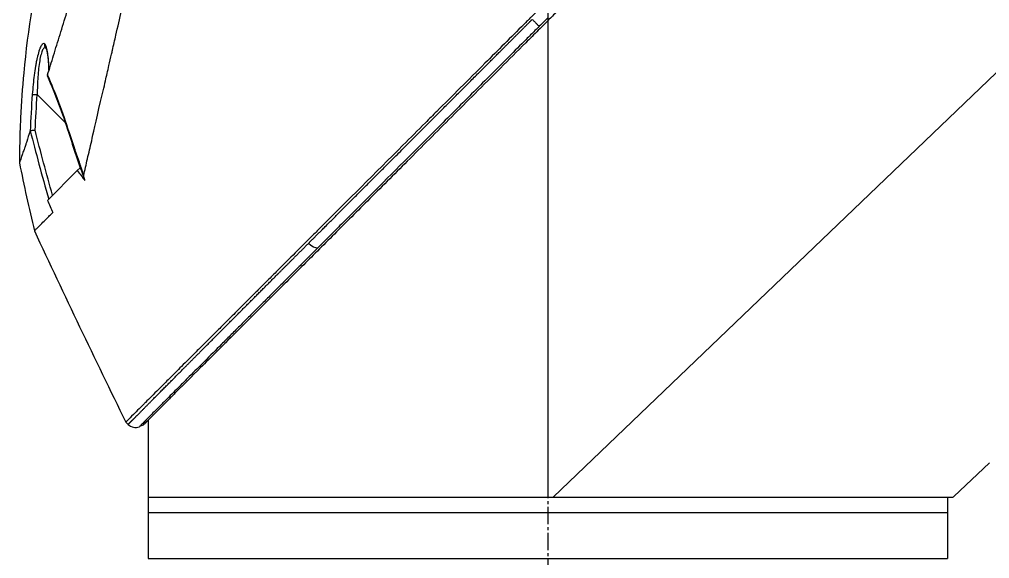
# Model space of a CAD drawing. Header units: millimetres. Extents: x 0 to 4378, y 0 to 2376.
# Drawn here: x 295.2 to 389.8, y 1644.7 to 1697.3 of the extents above; entities that cross this region are included whole.
import ezdxf

# ---------------------------------------------------------------- set-up
doc = ezdxf.new("R2010")
doc.units = ezdxf.units.MM
doc.header["$LTSCALE"] = 0.2
doc.linetypes.add('CENTER2', pattern=[1.125, 0.75, -0.125, 0.125, -0.125])
doc.layers.add('02_Center Line', color=1, linetype='CENTER2')

# ---------------------------------------------------------------- blocks, each defined once
blk = doc.blocks.new('A$C2641d59f')
for p, q in [((111, 1094.921), (111, 1048.4)), ((160.001, 1094.9), (111.521, 1048.4)), ((62.033, 1092.25), (62.033, 1092.25)), ((62.035, 1092.246), (62.035, 1092.246)), ((63.923, 1084.971), (61.187, 1087.708)), ((64.037, 1084.857), (64.037, 1084.858)), ((62.187, 1077.381), (65.096, 1080.29)), ((65.362, 1080.555), (65.096, 1080.29)), ((65.384, 1080.578), (65.362, 1080.555)), ((65.408, 1080.509), (65.362, 1080.555)), ((62.69, 1076.19), (62.691, 1076.187)), ((62.69, 1076.188), (62.69, 1076.188)), ((62.691, 1076.187), (62.691, 1076.188)), ((70.057, 1055.498), (69.826, 1055.729)), ((71.517, 1055.438), (71.154, 1055.285)), ((72, 1055.921), (72, 1042.4)), ((154.1, 1051.767), (150.6, 1048.468)), ((154.1, 1051.767), (154.1, 1051.764)), ((72, 1048.4), (150.527, 1048.4)), ((150, 1048.4), (150, 1042.4)), ((72, 1046.9), (150, 1046.9)), ((72, 1042.4), (150, 1042.4))]:
    blk.add_line(p, q)
blk.add_arc((70.764, 1056.205), 1, 224.99969, 292.95218)
at = {"extrusion": (0, 0, -1)}
for centre, major_axis, ratio, start_param, end_param in [((62.41, 1092.578), (-0.365, -0.341), 0.967774, 0.031819, 0.893203), ((61.196, 1087.698), (-0.499, 0.036), 0.01714, 0.149461, 1.551007), ((270.826, 1093.362), (-194.421, 114.353), 0.811755, 5.576632, 5.609274), ((-144.664, 961.129), (235.102, -235.108), 0.712878, 4.90627, 4.909966), ((87.95, 1073.491), (0.708, -0.706), 0.435637, 0.291628, 1.571358), ((150.606, 1048.462), (-0.685, -0.645), 0.008693, 1.464682, 1.570872), ((150.606, 1048.462), (0.685, 0.645), 0.008695, 4.606273, 4.712465)]:
    blk.add_ellipse(centre, major_axis=major_axis, ratio=ratio, start_param=start_param, end_param=end_param, dxfattribs=at)
for points, knots in [([(152.272, 1138.173), (152.272, 1138.173), (152.208, 1138.108), (151.955, 1137.855), (151.765, 1137.666), (151.02, 1136.92), (150.291, 1136.192), (149.108, 1135.008), (148.83, 1134.73), (148.205, 1134.106), (147.854, 1133.754), (146.505, 1132.406), (145.409, 1131.309), (143.912, 1129.812), (143.592, 1129.493), (142.518, 1128.419), (141.742, 1127.642), (140.081, 1125.982), (139.193, 1125.094), (137.812, 1123.713), (137.334, 1123.235), (136.351, 1122.252), (135.844, 1121.745), (134.802, 1120.703), (134.266, 1120.166), (132.573, 1118.474), (131.398, 1117.299), (129.588, 1115.489), (128.963, 1114.864), (127.677, 1113.578), (127.017, 1112.918), (125.663, 1111.564), (124.968, 1110.869), (123.915, 1109.816), (123.558, 1109.459), (122.455, 1108.356), (121.706, 1107.607), (119.325, 1105.227), (117.684, 1103.584), (115.635, 1101.537), (115.233, 1101.135), (114.294, 1100.196), (113.757, 1099.658), (112.865, 1098.766), (112.538, 1098.44), (112.104, 1098.006), (112.041, 1097.943), (111.903, 1097.804), (111.831, 1097.732), (111.506, 1097.407), (111.311, 1097.212), (110.958, 1096.859), (110.862, 1096.763), (110.576, 1096.477), (110.43, 1096.331), (110.12, 1096.022), (109.968, 1095.87), (109.715, 1095.617), (109.615, 1095.516), (109.425, 1095.326), (109.343, 1095.245), (109.146, 1095.048), (109.04, 1094.941), (108.842, 1094.743), (108.752, 1094.653), (107.395, 1093.298), (106.131, 1092.033), (104.064, 1089.965), (103.259, 1089.16), (101.689, 1087.591), (100.923, 1086.825), (99.793, 1085.694), (99.425, 1085.327), (98.325, 1084.226), (97.593, 1083.495), (94.132, 1080.034), (91.461, 1077.363), (88.764, 1074.666), (88.627, 1074.529), (88.354, 1074.256), (88.218, 1074.12), (87.948, 1073.85), (87.813, 1073.715), (87.572, 1073.474), (87.465, 1073.367), (86.813, 1072.716), (86.272, 1072.174), (85.588, 1071.49), (85.437, 1071.339), (85.157, 1071.059), (85.027, 1070.929), (84.767, 1070.669), (84.637, 1070.539), (84.342, 1070.244), (84.177, 1070.08), (83.857, 1069.76), (83.702, 1069.605), (83.374, 1069.276), (83.202, 1069.104), (82.951, 1068.853), (82.873, 1068.775), (82.683, 1068.585), (82.571, 1068.473), (82.33, 1068.232), (82.2, 1068.102), (81.885, 1067.787), (81.7, 1067.602), (81.32, 1067.222), (81.126, 1067.028), (80.542, 1066.444), (80.157, 1066.059), (79.688, 1065.591), (79.6, 1065.502), (79.371, 1065.274), (79.233, 1065.135), (78.947, 1064.849), (78.801, 1064.703), (78.5, 1064.403), (78.346, 1064.248), (78.041, 1063.943), (77.89, 1063.793), (77.598, 1063.5), (77.456, 1063.358), (77.039, 1062.942), (76.769, 1062.672), (76.255, 1062.158), (76.011, 1061.913), (75.547, 1061.449), (75.327, 1061.229), (74.711, 1060.613), (74.326, 1060.229), (73.64, 1059.543), (73.334, 1059.236), (72.79, 1058.692), (72.549, 1058.451), (72.122, 1058.025), (71.934, 1057.836), (71.678, 1057.581), (71.603, 1057.505), (71.391, 1057.294), (71.261, 1057.164), (70.925, 1056.827), (70.735, 1056.638), (70.325, 1056.228), (70.138, 1056.041), (69.95, 1055.853), (69.903, 1055.806), (69.857, 1055.759), (69.845, 1055.748), (69.83, 1055.732), (69.826, 1055.729), (69.826, 1055.729)], [-21.000836, -21.000836, -21.000836, -21.000836, -20.328863, -20.328863, -19.655828, -19.655828, -18.308332, -18.308332, -17.924512, -17.924512, -17.485993, -17.485993, -16.316696, -16.316696, -16.006668, -16.006668, -15.296307, -15.296307, -14.534305, -14.534305, -14.139555, -14.139555, -13.730091, -13.730091, -13.30546, -13.30546, -12.401825, -12.401825, -11.929878, -11.929878, -11.437802, -11.437802, -10.9252, -10.9252, -10.663362, -10.663362, -10.117833, -10.117833, -8.934625, -8.934625, -8.645977, -8.645977, -8.260408, -8.260408, -8.006475, -8.006475, -7.961161, -7.961161, -7.91407, -7.91407, -7.778509, -7.778509, -7.724161, -7.724161, -7.666804, -7.666804, -7.602838, -7.602838, -7.565627, -7.565627, -7.532521, -7.532521, -7.488032, -7.488032, -7.450837, -7.450837, -6.924212, -6.924212, -6.587553, -6.587553, -6.265466, -6.265466, -6.109966, -6.109966, -5.79866, -5.79866, -4.627003, -4.627003, -4.564096, -4.564096, -4.501625, -4.501625, -4.439084, -4.439084, -4.389917, -4.389917, -4.135415, -4.135415, -4.06302, -4.06302, -4.00074, -4.00074, -3.938004, -3.938004, -3.858125, -3.858125, -3.782258, -3.782258, -3.697501, -3.697501, -3.658476, -3.658476, -3.601749, -3.601749, -3.53559, -3.53559, -3.439968, -3.439968, -3.337887, -3.337887, -3.131131, -3.131131, -3.082568, -3.082568, -3.005474, -3.005474, -2.922888, -2.922888, -2.834293, -2.834293, -2.74619, -2.74619, -2.661641, -2.661641, -2.496608, -2.496608, -2.34096, -2.34096, -2.194458, -2.194458, -1.921626, -1.921626, -1.681164, -1.681164, -1.470918, -1.470918, -1.287493, -1.287493, -1.207074, -1.207074, -1.056347, -1.056347, -0.792008, -0.792008, -0.395398, -0.395398, -0.197631, -0.197631, -0.099394, -0.099394, 0, 0, 0, 0]), ([(65.721, 1079.812), (65.842, 1080.346), (65.957, 1080.863), (66.215, 1081.997), (66.356, 1082.596), (66.631, 1083.779), (66.915, 1085.091), (67.539, 1087.752), (67.699, 1088.412), (67.899, 1089.301), (67.952, 1089.541), (68.061, 1090.026), (68.121, 1090.291), (68.264, 1090.918), (68.353, 1091.298), (68.468, 1091.8), (68.497, 1091.929), (68.635, 1092.531), (68.747, 1093.024), (69.042, 1094.313), (69.228, 1095.119), (70.232, 1099.5), (71.263, 1103.946), (72.458, 1109.237), (72.516, 1109.494), (72.637, 1110.024), (72.698, 1110.288), (72.816, 1110.801), (72.875, 1111.054), (73.166, 1112.311), (73.394, 1113.302), (73.731, 1114.774), (73.843, 1115.263), (74.406, 1117.715), (74.842, 1119.614), (75.356, 1121.862), (75.456, 1122.299), (76.358, 1126.245), (77.05, 1129.258), (77.93, 1133.101), (78.21, 1134.314), (78.526, 1135.705), (78.612, 1136.093), (78.755, 1136.717), (78.813, 1136.955), (78.847, 1137.1)], [0, 0, 0, 0, 0.224226, 0.224226, 0.438481, 0.438481, 0.643813, 0.643813, 0.718212, 0.718212, 0.74576, 0.74576, 0.776284, 0.776284, 0.820204, 0.820204, 0.834927, 0.834927, 0.896521, 0.896521, 0.995652, 0.995652, 1.428405, 1.428405, 1.450296, 1.450296, 1.471663, 1.471663, 1.492327, 1.492327, 1.574835, 1.574835, 1.616316, 1.616316, 1.784634, 1.784634, 1.826029, 1.826029, 2.164003, 2.164003, 2.373598, 2.373598, 2.479923, 2.479923, 2.586935, 2.586935, 2.586935, 2.586935]), ([(152.463, 1136.383), (152.463, 1136.383), (152.463, 1136.383), (151.702, 1135.622), (151.259, 1135.179), (150.525, 1134.445), (150.352, 1134.272), (148.708, 1132.628), (146.653, 1130.573), (143.572, 1127.492), (142.861, 1126.781), (140.383, 1124.303), (138.504, 1122.424), (135.501, 1119.421), (134.423, 1118.343), (132.16, 1116.08), (130.969, 1114.889), (128.452, 1112.372), (127.121, 1111.041), (124.316, 1108.236), (122.838, 1106.758), (120.577, 1104.497), (119.801, 1103.722), (117.721, 1101.641), (116.411, 1100.332), (114.783, 1098.703), (114.457, 1098.378), (113.924, 1097.844), (113.726, 1097.647), (113.315, 1097.236), (113.157, 1097.078), (112.816, 1096.736), (112.636, 1096.556), (112.299, 1096.22), (112.143, 1096.064), (111.705, 1095.626), (111.424, 1095.345), (111.065, 1094.985), (110.986, 1094.907), (110.816, 1094.736), (110.726, 1094.647), (110.416, 1094.337), (110.262, 1094.183), (109.663, 1093.584), (109.255, 1093.176), (107.199, 1091.12), (105.542, 1089.463), (103.138, 1087.059), (102.378, 1086.299), (100.164, 1084.084), (98.716, 1082.637), (95.975, 1079.896), (94.676, 1078.597), (92.808, 1076.729), (92.225, 1076.146), (90.515, 1074.436), (89.4, 1073.321), (87.297, 1071.218), (86.305, 1070.227), (84.445, 1068.366), (83.571, 1067.492), (82.332, 1066.254), (81.946, 1065.867), (81.209, 1065.131), (80.859, 1064.78), (79.866, 1063.788), (79.244, 1063.165), (78.119, 1062.041), (77.613, 1061.534), (76.282, 1060.203), (75.505, 1059.426), (74.558, 1058.479), (74.312, 1058.233), (73.672, 1057.593), (73.309, 1057.23), (72.512, 1056.433), (72.144, 1056.065), (71.832, 1055.753), (71.777, 1055.698), (71.659, 1055.581), (71.606, 1055.527), (71.535, 1055.456), (71.517, 1055.438), (71.517, 1055.438)], [-15.738203, -15.738203, -15.738203, -15.738203, -14.793481, -14.793481, -14.173934, -14.173934, -13.996984, -13.996984, -12.579476, -12.579476, -12.176243, -12.176243, -11.215253, -11.215253, -10.695697, -10.695697, -10.142358, -10.142358, -9.539575, -9.539575, -8.883963, -8.883963, -8.543526, -8.543526, -7.972636, -7.972636, -7.829924, -7.829924, -7.73886, -7.73886, -7.680875, -7.680875, -7.616244, -7.616244, -7.560081, -7.560081, -7.459116, -7.459116, -7.430908, -7.430908, -7.397967, -7.397967, -7.318024, -7.318024, -7.146824, -7.146824, -6.455961, -6.455961, -6.135134, -6.135134, -5.518203, -5.518203, -4.951279, -4.951279, -4.691225, -4.691225, -4.182012, -4.182012, -3.710062, -3.710062, -3.272291, -3.272291, -3.069642, -3.069642, -2.879581, -2.879581, -2.522736, -2.522736, -2.208798, -2.208798, -1.659444, -1.659444, -1.453529, -1.453529, -1.091939, -1.091939, -0.546675, -0.546675, -0.410051, -0.410051, -0.205023, -0.205023, 0, 0, 0, 0]), ([(62.193, 1089.645), (62.38, 1090.251), (62.577, 1090.888), (62.983, 1092.202), (63.194, 1092.883), (63.844, 1094.987), (64.303, 1096.471), (65.094, 1099.035), (65.419, 1100.085), (65.837, 1101.44), (65.926, 1101.729), (66.058, 1102.157), (66.103, 1102.304), (66.367, 1103.158), (66.587, 1103.869), (66.923, 1104.957), (67.044, 1105.345), (67.296, 1106.156), (67.426, 1106.572), (67.691, 1107.417), (67.828, 1107.849), (68.105, 1108.718), (68.244, 1109.153), (68.521, 1110.016), (68.659, 1110.446), (69.358, 1112.62), (69.906, 1114.328), (70.561, 1116.38), (70.686, 1116.772), (71.067, 1117.968), (71.319, 1118.761), (71.813, 1120.313), (72.054, 1121.073), (72.403, 1122.175), (72.516, 1122.532), (72.738, 1123.235), (72.846, 1123.579), (73.058, 1124.251), (73.163, 1124.584), (73.368, 1125.236), (73.471, 1125.562), (73.613, 1126.016), (73.659, 1126.16), (74.405, 1128.539), (74.976, 1130.383), (75.439, 1131.921), (75.488, 1132.084), (75.615, 1132.512), (75.688, 1132.76), (75.851, 1133.319), (75.931, 1133.6), (76.024, 1133.936), (76.05, 1134.034), (76.094, 1134.2), (76.112, 1134.269), (76.126, 1134.323)], [0.00002, 0.00002, 0.00002, 0.00002, 0.259158, 0.259158, 0.518708, 0.518708, 1.038075, 1.038075, 1.384705, 1.384705, 1.477831, 1.477831, 1.526561, 1.526561, 1.759973, 1.759973, 1.890971, 1.890971, 2.029156, 2.029156, 2.171186, 2.171186, 2.316283, 2.316283, 2.460898, 2.460898, 3.049329, 3.049329, 3.189055, 3.189055, 3.478614, 3.478614, 3.769885, 3.769885, 3.913253, 3.913253, 4.056001, 4.056001, 4.19686, 4.19686, 4.341119, 4.341119, 4.411312, 4.411312, 5.498875, 5.498875, 5.634552, 5.634552, 5.872375, 5.872375, 6.229939, 6.229939, 6.408513, 6.408513, 6.587137, 6.587137, 6.587137, 6.587137]), ([(65.947, 1114.784), (62.661, 1106.875), (60.653, 1098.35), (59.728, 1088.367), (59.627, 1086.908), (59.513, 1084.512), (59.482, 1083.575), (59.454, 1082.111), (59.447, 1081.56), (59.445, 1081.057)], [0, 0, 0, 0, 2.569332, 2.569332, 3.007712, 3.007712, 3.288956, 3.288956, 3.446993, 3.446993, 3.446993, 3.446993]), ([(110.168, 1094.378), (109.886, 1094.096), (109.604, 1093.814), (109.322, 1093.531), (109.035, 1093.244), (108.749, 1092.958), (108.462, 1092.671), (107.33, 1091.538), (106.199, 1090.407), (105.072, 1089.278), (103.922, 1088.128), (102.777, 1086.982), (101.637, 1085.841), (100.498, 1084.701), (99.365, 1083.567), (98.241, 1082.442), (96.011, 1080.21), (93.816, 1078.013), (91.685, 1075.877), (91.317, 1075.508), (90.951, 1075.141), (90.587, 1074.777), (90.424, 1074.613), (90.261, 1074.45), (90.099, 1074.288), (89.575, 1073.763), (89.055, 1073.242), (88.54, 1072.726)], [0, 0, 0, 0, 0.037905, 0.037905, 0.037905, 0.076407, 0.076407, 0.076407, 0.228573, 0.228573, 0.228573, 0.383709, 0.383709, 0.383709, 0.538779, 0.538779, 0.538779, 0.846375, 0.846375, 0.846375, 0.899464, 0.899464, 0.899464, 0.923234, 0.923234, 0.923234, 1, 1, 1, 1]), ([(109.477, 1095.055), (109.513, 1095.019), (109.55, 1094.982), (109.587, 1094.945), (109.625, 1094.908), (109.662, 1094.871), (109.699, 1094.834), (109.737, 1094.797), (109.773, 1094.761), (109.809, 1094.726), (109.845, 1094.691), (109.879, 1094.657), (109.911, 1094.625), (109.943, 1094.594), (109.973, 1094.565), (110, 1094.538), (110.027, 1094.512), (110.052, 1094.488), (110.074, 1094.467), (110.095, 1094.447), (110.114, 1094.429), (110.13, 1094.414), (110.146, 1094.399), (110.158, 1094.387), (110.168, 1094.378)], [0, 0, 0, 0, 0.125, 0.125, 0.125, 0.25, 0.25, 0.25, 0.375, 0.375, 0.375, 0.5, 0.5, 0.5, 0.625, 0.625, 0.625, 0.75, 0.75, 0.75, 0.875, 0.875, 0.875, 1, 1, 1, 1]), ([(61.924, 1092.639), (61.866, 1092.701), (61.803, 1092.709), (61.746, 1092.679), (61.711, 1092.661), (61.677, 1092.629), (61.649, 1092.595), (61.639, 1092.583), (61.63, 1092.572), (61.622, 1092.56), (61.599, 1092.528), (61.575, 1092.489), (61.55, 1092.445), (61.517, 1092.382), (61.483, 1092.308), (61.452, 1092.232), (61.436, 1092.194), (61.421, 1092.154), (61.408, 1092.117), (61.39, 1092.067), (61.372, 1092.015), (61.354, 1091.961), (61.29, 1091.76), (61.229, 1091.529), (61.174, 1091.283), (61.146, 1091.156), (61.119, 1091.027), (61.094, 1090.898), (61.068, 1090.763), (61.043, 1090.622), (61.018, 1090.476), (60.972, 1090.198), (60.928, 1089.898), (60.888, 1089.592), (60.812, 1089), (60.749, 1088.377), (60.703, 1087.735)], [0, 0, 0, 0, 0.068487, 0.068487, 0.068487, 0.110613, 0.110613, 0.110613, 0.125, 0.125, 0.125, 0.165111, 0.165111, 0.165111, 0.221432, 0.221432, 0.221432, 0.25, 0.25, 0.25, 0.287562, 0.287562, 0.287562, 0.427692, 0.427692, 0.427692, 0.5, 0.5, 0.5, 0.5757, 0.5757, 0.5757, 0.720411, 0.720411, 0.720411, 1, 1, 1, 1]), ([(62.33, 1090.09), (62.324, 1090.325), (62.314, 1090.545), (62.301, 1090.75), (62.294, 1090.872), (62.285, 1090.989), (62.276, 1091.101), (62.271, 1091.157), (62.266, 1091.211), (62.261, 1091.264), (62.255, 1091.317), (62.253, 1091.344), (62.244, 1091.419), (62.237, 1091.488), (62.228, 1091.555), (62.22, 1091.618), (62.21, 1091.692), (62.199, 1091.763), (62.188, 1091.829), (62.168, 1091.952), (62.152, 1092.038), (62.123, 1092.16), (62.064, 1092.404), (61.997, 1092.561), (61.924, 1092.639)], [0.041266, 0.041266, 0.041266, 0.041266, 0.25, 0.25, 0.25, 0.375, 0.375, 0.375, 0.4375, 0.4375, 0.4375, 0.5, 0.5, 0.5, 0.5575644, 0.5575644, 0.5575644, 0.625, 0.625, 0.625, 0.75, 0.75, 0.75, 1, 1, 1, 1]), ([(62.036, 1092.245), (61.985, 1092.295), (61.932, 1092.307), (61.85, 1092.269), (61.821, 1092.244), (61.764, 1092.174), (61.736, 1092.129), (61.682, 1092.019), (61.655, 1091.954), (61.602, 1091.806), (61.577, 1091.722), (61.505, 1091.452), (61.462, 1091.242), (61.385, 1090.775), (61.352, 1090.525), (61.295, 1089.998), (61.271, 1089.72), (61.213, 1088.876), (61.191, 1088.298), (61.187, 1087.708)], [0.0086803, 0.0086803, 0.0086803, 0.0086803, 0.125, 0.125, 0.1875, 0.1875, 0.25, 0.25, 0.3125, 0.3125, 0.375, 0.375, 0.5, 0.5, 0.625, 0.625, 0.75, 0.75, 1, 1, 1, 1]), ([(62.032, 1092.252), (62.032, 1092.252), (62.037, 1092.244), (62.056, 1092.202), (62.074, 1092.157), (62.117, 1092.012), (62.143, 1091.898), (62.204, 1091.56), (62.236, 1091.31), (62.286, 1090.732), (62.305, 1090.396), (62.315, 1090.041)], [0.0239142, 0.0239142, 0.0239142, 0.0239142, 0.0520946, 0.0520946, 0.0991153, 0.0991153, 0.1707501, 0.1707501, 0.2833283, 0.2833283, 0.4069798, 0.4069798, 0.4069798, 0.4069798]), ([(62.193, 1089.644), (62.187, 1089.625), (62.182, 1089.608), (62.173, 1089.577), (62.17, 1089.563), (62.167, 1089.553)], [-0.01637818, -0.01637818, -0.01637818, -0.01637818, -0.00823051, -0.00823051, -0.00000316, -0.00000316, -0.00000316, -0.00000316]), ([(64.298, 1084.054), (64, 1084.998), (63.68, 1085.909), (63.234, 1087.091), (63.145, 1087.323), (62.967, 1087.78), (62.888, 1087.976), (62.587, 1088.722), (62.388, 1089.194), (62.193, 1089.645)], [0, 0, 0, 0, 0.5, 0.5, 0.625, 0.625, 0.75, 0.75, 0.9999843, 0.9999843, 0.9999843, 0.9999843]), ([(60.491, 1084.153), (60.368, 1083.774), (60.256, 1083.432), (60.121, 1083.021), (60.088, 1082.921), (60.014, 1082.701), (59.974, 1082.581), (59.885, 1082.315), (59.838, 1082.176), (59.77, 1081.976), (59.746, 1081.905), (59.643, 1081.607), (59.579, 1081.427), (59.51, 1081.233), (59.491, 1081.182), (59.47, 1081.124), (59.464, 1081.108), (59.457, 1081.089), (59.455, 1081.083), (59.451, 1081.074), (59.45, 1081.07), (59.446, 1081.06), (59.445, 1081.057), (59.445, 1081.057)], [0.00001, 0.00001, 0.00001, 0.00001, 0.245288, 0.245288, 0.32758, 0.32758, 0.439471, 0.439471, 0.588452, 0.588452, 0.672216, 0.672216, 0.969709, 0.969709, 1.119078, 1.119078, 1.193047, 1.193047, 1.22978, 1.22978, 1.265, 1.265, 1.331745, 1.331745, 1.331745, 1.331745]), ([(60.491, 1084.153), (60.493, 1084.158), (60.495, 1084.162), (60.5, 1084.168), (60.503, 1084.17), (60.507, 1084.17)], [-0.00715982, -0.00715982, -0.00715982, -0.00715982, -0.003611253, -0.003611253, -0.000066026, -0.000066026, -0.000066026, -0.000066026]), ([(60.98, 1084.227), (60.979, 1084.227), (60.978, 1084.227), (60.926, 1084.219), (60.875, 1084.213), (60.776, 1084.203), (60.727, 1084.198), (60.673, 1084.194), (60.663, 1084.193), (60.617, 1084.189), (60.587, 1084.184), (60.539, 1084.176), (60.52, 1084.172), (60.507, 1084.17)], [-0.00030662, -0.00030662, -0.00030662, -0.00030662, 0, 0, 0.01532058, 0.01532058, 0.03142731, 0.03142731, 0.03552574, 0.03552574, 0.04971247, 0.04971247, 0.06328028, 0.06328028, 0.06328028, 0.06328028]), ([(65.83, 1079.318), (65.797, 1079.419), (65.761, 1079.536), (65.729, 1079.682), (65.718, 1079.743), (65.72, 1079.794), (65.721, 1079.802), (65.721, 1079.812)], [-0.05209089, -0.05209089, -0.05209089, -0.05209089, -0.01888658, -0.01888658, -0.00311949, -0.00311949, 0, 0, 0, 0]), ([(60.905, 1074.401), (60.905, 1074.401), (60.951, 1074.448), (61.071, 1074.568), (61.108, 1074.605), (61.211, 1074.707), (61.281, 1074.778), (61.442, 1074.939), (61.533, 1075.03), (61.777, 1075.274), (61.94, 1075.437), (62.21, 1075.707), (62.302, 1075.799), (62.491, 1075.988), (62.589, 1076.086), (62.691, 1076.187)], [0.000084, 0.000084, 0.000084, 0.000084, 0.36531, 0.36531, 0.496252, 0.496252, 0.680576, 0.680576, 0.864613, 0.864613, 1.12402, 1.12402, 1.248089, 1.248089, 1.369227, 1.369227, 1.369227, 1.369227]), ([(88.54, 1072.726), (88.186, 1072.371), (87.835, 1072.02), (87.486, 1071.67), (87.232, 1071.416), (86.979, 1071.162), (86.728, 1070.911), (86.383, 1070.564), (86.039, 1070.221), (85.699, 1069.88), (85.359, 1069.54), (85.023, 1069.203), (84.689, 1068.869), (84.523, 1068.702), (84.357, 1068.536), (84.192, 1068.371), (83.907, 1068.085), (83.625, 1067.802), (83.345, 1067.522), (83.021, 1067.197), (82.701, 1066.876), (82.384, 1066.558), (82.067, 1066.24), (81.754, 1065.927), (81.445, 1065.617), (81.108, 1065.279), (80.776, 1064.947), (80.45, 1064.62), (80.3, 1064.47), (80.152, 1064.321), (80.005, 1064.173), (79.723, 1063.892), (79.446, 1063.614), (79.174, 1063.341), (78.604, 1062.769), (78.054, 1062.217), (77.526, 1061.688), (77, 1061.16), (76.496, 1060.655), (76.019, 1060.176), (75.76, 1059.916), (75.508, 1059.663), (75.264, 1059.419), (74.819, 1058.971), (74.402, 1058.553), (74.017, 1058.167), (73.756, 1057.904), (73.509, 1057.656), (73.279, 1057.425), (73.111, 1057.256), (72.951, 1057.095), (72.801, 1056.944), (72.651, 1056.793), (72.51, 1056.651), (72.378, 1056.519), (72.247, 1056.387), (72.126, 1056.265), (72.015, 1056.153), (71.793, 1055.93), (71.612, 1055.747), (71.474, 1055.609), (71.405, 1055.539), (71.347, 1055.481), (71.301, 1055.434), (71.262, 1055.395), (71.231, 1055.364), (71.208, 1055.34), (71.194, 1055.326), (71.182, 1055.314), (71.174, 1055.305), (71.169, 1055.3), (71.165, 1055.296), (71.162, 1055.293), (71.157, 1055.288), (71.154, 1055.285), (71.154, 1055.285)], [0, 0, 0, 0, 0.038515, 0.038515, 0.038515, 0.066566, 0.066566, 0.066566, 0.105122, 0.105122, 0.105122, 0.143579, 0.143579, 0.143579, 0.16279, 0.16279, 0.16279, 0.195995, 0.195995, 0.195995, 0.234457, 0.234457, 0.234457, 0.27289, 0.27289, 0.27289, 0.314748, 0.314748, 0.314748, 0.333918, 0.333918, 0.333918, 0.370525, 0.370525, 0.370525, 0.447102, 0.447102, 0.447102, 0.523544, 0.523544, 0.523544, 0.565188, 0.565188, 0.565188, 0.641396, 0.641396, 0.641396, 0.693272, 0.693272, 0.693272, 0.731274, 0.731274, 0.731274, 0.769237, 0.769237, 0.769237, 0.807172, 0.807172, 0.807172, 0.882963, 0.882963, 0.882963, 0.920831, 0.920831, 0.920831, 0.951804, 0.951804, 0.951804, 0.970728, 0.970728, 0.970728, 0.981042, 0.981042, 0.981042, 1, 1, 1, 1]), ([(72, 1055.921), (71.871, 1055.792), (71.767, 1055.688), (71.632, 1055.553), (71.589, 1055.51), (71.546, 1055.467), (71.535, 1055.456), (71.524, 1055.445), (71.522, 1055.443), (71.519, 1055.44), (71.518, 1055.439), (71.518, 1055.439), (71.517, 1055.439), (71.517, 1055.438), (71.517, 1055.438), (71.517, 1055.438)], [10.5802482, 10.5802482, 10.5802482, 10.5802482, 10.7036166, 10.7036166, 10.7937857, 10.7937857, 10.8389013, 10.8389013, 10.8614474, 10.8614474, 10.8727145, 10.8727145, 10.8783456, 10.8783456, 10.8838253, 10.8838253, 10.8838253, 10.8838253])]:
    blk.add_open_spline(points, degree=3, knots=knots)
for points in [[(111.029, 1095.24), (110.742, 1094.953), (110.455, 1094.666), (110.168, 1094.378)], [(62.167, 1089.553), (62.164, 1089.538), (62.168, 1089.522), (62.176, 1089.506)], [(62.173, 1089.505), (62.931, 1087.753), (63.639, 1085.905), (64.229, 1084.038)], [(60.703, 1087.735), (60.615, 1086.524), (60.546, 1085.344), (60.491, 1084.153)], [(60.98, 1084.227), (61.035, 1085.388), (61.103, 1086.548), (61.187, 1087.708)], [(60.507, 1084.17), (61.037, 1082.06), (61.633, 1079.837), (62.307, 1077.501)], [(64.232, 1084.039), (64.234, 1084.037), (64.259, 1084.043), (64.298, 1084.054)], [(64.233, 1084.038), (64.723, 1082.487), (65.248, 1080.946), (65.794, 1079.414)], [(59.445, 1081.057), (59.891, 1078.83), (60.377, 1076.611), (60.905, 1074.401)], [(65.794, 1079.414), (65.805, 1079.382), (65.817, 1079.349), (65.83, 1079.318)], [(62.187, 1077.381), (62.357, 1076.983), (62.525, 1076.586), (62.691, 1076.187)], [(60.905, 1074.401), (63.819, 1068.149), (66.793, 1061.924), (69.826, 1055.729)]]:
    blk.add_open_spline(points, degree=3)
for points, weights, knots in [([(87.642, 1073.183), (88.163, 1073.705), (89.215, 1074.759), (92.424, 1077.975), (96.31, 1081.869), (100.863, 1086.429), (104.309, 1089.88), (106.902, 1092.477), (108.618, 1094.195), (109.192, 1094.77), (109.477, 1095.055)], [0.999998108654, 0.999998105075, 0.999998098971, 0.999998080014, 0.999998060549, 0.999998041103, 0.999998027708, 0.999998018465, 0.999998012544, 0.999998010506, 0.999998009614], [0, 0, 0, 0, 0.0767447, 0.1535458, 0.461084, 0.6161941, 0.7713836, 0.9235868, 0.9620932, 1, 1, 1, 1]), ([(64.298, 1084.054), (64.549, 1083.257), (64.808, 1082.463), (65.286, 1081.051), (65.502, 1080.431), (65.721, 1079.813)], [1.00000384072, 1.0000038345, 1.00000382965, 1.00000382325, 1.00000382424, 1.00000381814], [0, 0, 0, 0, 0.5599538, 0.5599538, 0.999794, 0.999794, 0.999794, 0.999794]), ([(70.057, 1055.498), (70.057, 1055.498), (70.06, 1055.502), (70.078, 1055.521), (70.114, 1055.558), (70.201, 1055.648), (70.423, 1055.874), (70.789, 1056.245), (71.279, 1056.741), (71.707, 1057.173), (72.25, 1057.722), (73.049, 1058.528), (73.99, 1059.476), (75.181, 1060.674), (76.479, 1061.98), (77.859, 1063.367), (78.872, 1064.384), (79.637, 1065.153), (80.436, 1065.954), (81.415, 1066.936), (82.342, 1067.867), (83.123, 1068.651), (83.917, 1069.448), (84.77, 1070.303), (85.715, 1071.249), (86.67, 1072.208), (87.284, 1072.824), (87.642, 1073.183)], [0.999997525022, 0.999997524189, 0.999997521654, 0.99999751798, 0.999997512658, 0.999997503645, 0.999997487002, 0.999997466202, 0.999997443613, 0.999997425619, 0.999997405513, 0.999997378527, 0.999997351256, 0.999997320837, 0.999997290932, 0.999997264421, 0.999997246424, 0.999997233028, 0.999997221741, 0.999997207945, 0.999997194045, 0.99999718182, 0.999997171461, 0.999997164047, 0.99999715542, 0.99999714345, 0.999997135817, 0.999997132166], [0, 0, 0, 0, 0.018958, 0.029272, 0.048196, 0.079169, 0.117037, 0.192828, 0.230763, 0.268726, 0.306728, 0.358604, 0.434813, 0.476456, 0.552898, 0.629475, 0.666083, 0.685252, 0.72711, 0.765543, 0.804005, 0.83721, 0.856421, 0.894878, 0.933434, 0.961485, 1, 1, 1, 1])]:
    blk.add_rational_spline(points, weights, degree=3, knots=knots)
at = {"layer": '02_Center Line', "ltscale": 11.288275}
blk.add_line((111, 1146.504), (111, 922.103), dxfattribs=at)

msp = doc.modelspace()

# ---------------------------------------------------------------- block references
msp.add_blockref('A$C2641d59f', (235.724, 602.257))

doc.saveas('drawing.dxf')
